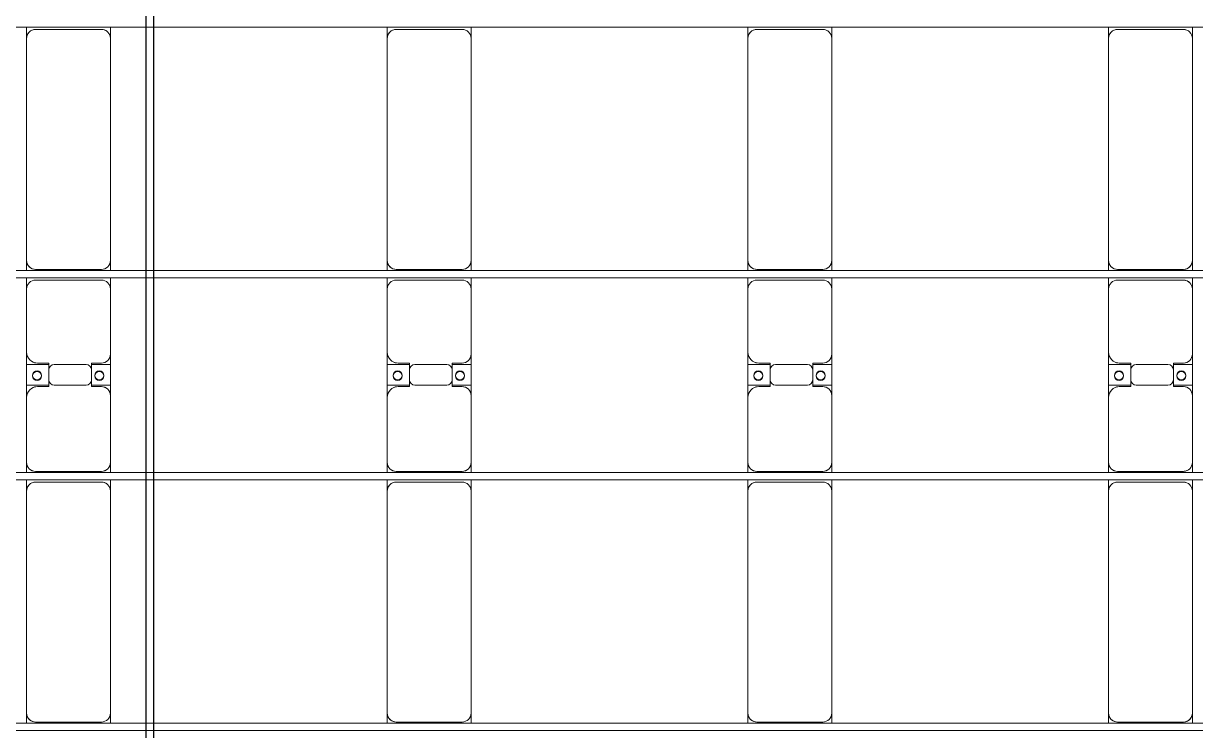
# Model space of a CAD drawing. Header units: millimetres. Extents: x -147246 to 112336, y -213734 to -86506.
# Drawn here: x -4365 to 2135, y -139786 to -135865 of the extents above; entities that cross this region are included whole.
import ezdxf

# ---------------------------------------------------------------- set-up
doc = ezdxf.new("R2010")
doc.units = ezdxf.units.MM
doc.layers.add('A-GENM', color=13, linetype='Continuous', lineweight=9)
doc.layers.add('S-BEAM', color=12, linetype='Continuous', lineweight=9)

# ---------------------------------------------------------------- blocks, each defined once
blk = doc.blocks.new('Dầm C52 - Dầm C52-18777-BỐ TRÍ KHUNG KẾT CẤU BÈ PIN 05')
at = {"layer": 'S-BEAM', "color": 1}
blk.add_line((-74474.3, 20), (74474.3, 20), dxfattribs=at)
blk = doc.blocks.new('Dầm C52 - Dầm C52-18778-BỐ TRÍ KHUNG KẾT CẤU BÈ PIN 05')
at = {"layer": 'S-BEAM', "color": 1}
for p, q in [((-74474.3, 20), (74474.3, 20)), ((74474.3, -20), (-74474.3, -20))]:
    blk.add_line(p, q, dxfattribs=at)
blk = doc.blocks.new('Dầm C52 - Dầm C52-18779-BỐ TRÍ KHUNG KẾT CẤU BÈ PIN 05')
at = {"layer": 'S-BEAM', "color": 1}
for p, q in [((-74474.3, 20), (74474.3, 20)), ((74474.3, -20), (-74474.3, -20))]:
    blk.add_line(p, q, dxfattribs=at)
blk = doc.blocks.new('Dai phao do pin - DẢI PHAO ĐỠ PIN-V47-BỐ TRÍ KHUNG KẾT CẤU BÈ PIN 05')
at = {"layer": 'A-GENM', "color": 7}
for p, q in [((62073.2, 241.6), (62129.7, 241.6)), ((63360.3, 241.6), (62129.7, 241.6)), ((63360.3, 241.6), (63423.2, 241.6)), ((63463.2, 241.6), (63519.7, 241.6)), ((63879.7, 241.6), (63519.7, 241.6)), ((63879.7, 241.6), (64062.2, 241.6)), ((63947.8, 241.6), (64130.3, 241.6)), ((63947.8, 118.2), (63947.8, 241.6)), ((64062.2, 241.6), (64062.2, 118.2)), ((64480.3, 241.6), (64130.3, 241.6)), ((64480.3, 241.6), (64543.2, 241.6)), ((64583.2, 241.6), (64639.7, 241.6)), ((65870.3, 241.6), (64639.7, 241.6)), ((65870.3, 241.6), (65933.2, 241.6)), ((62079.7, 191.6), (62079.7, -173.4)), ((63410.3, -173.4), (63410.3, 191.6)), ((63469.7, 191.6), (63469.7, -173.4)), ((63939.7, 118.2), (63939.7, 181.6)), ((64070.3, 181.6), (64070.3, 118.2)), ((64530.3, -173.4), (64530.3, 191.6)), ((64589.7, 191.6), (64589.7, -173.4)), ((65920.3, -173.4), (65920.3, 191.6)), ((64032.2, 118.2), (63939.7, 118.2)), ((63947.8, 88.2), (63947.8, -88.2)), ((64070.3, 118.2), (63977.8, 118.2)), ((64062.2, -88.2), (64062.2, 88.2)), ((63939.7, -173.4), (63939.7, -118.2)), ((63939.7, -118.2), (64032.2, -118.2)), ((63947.8, -223.4), (63947.8, -118.2)), ((63977.8, -118.2), (64070.3, -118.2)), ((64062.2, -118.2), (64062.2, -223.4)), ((64070.3, -118.2), (64070.3, -173.4)), ((62129.7, -223.4), (62073.2, -223.4)), ((62129.7, -223.4), (63360.3, -223.4)), ((63423.2, -223.4), (63360.3, -223.4)), ((63519.7, -223.4), (63463.2, -223.4)), ((63519.7, -223.4), (63889.7, -223.4)), ((64062.2, -223.4), (63889.7, -223.4)), ((64120.3, -223.4), (63947.8, -223.4)), ((64120.3, -223.4), (64480.3, -223.4)), ((64543.2, -223.4), (64480.3, -223.4)), ((64639.7, -223.4), (64583.2, -223.4)), ((64639.7, -223.4), (65870.3, -223.4)), ((65933.2, -223.4), (65870.3, -223.4))]:
    blk.add_line(p, q, dxfattribs=at)
for centre, radius, start, end in [((62129.7, 191.6), 50, 90, 180), ((62129.7, 191.6), 50, 105, 180), ((63360.3, 191.6), 50, 360, 90), ((63360.3, 191.6), 50, 15, 90), ((63519.7, 191.6), 50, 90, 180), ((63519.7, 191.6), 50, 135, 180), ((63879.7, 181.6), 60, 0, 90), ((63879.7, 181.6), 60, 0, 30), ((63998.6, 183.2), 25, 0, 180), ((64001.4, 183.2), 25, 0, 180), ((64130.3, 181.6), 60, 90, 180), ((64130.3, 181.6), 60, 150, 180), ((64480.3, 191.6), 50, 0, 90), ((64480.3, 191.6), 50, 0, 45), ((64639.7, 191.6), 50, 90, 180), ((64639.7, 191.6), 50, 105, 180), ((65870.3, 191.6), 50, 0, 90), ((65870.3, 191.6), 50, 15, 90), ((63998.6, 183.2), 25, 180, 0), ((64001.4, 183.2), 25, 180, 0), ((63977.8, 88.2), 30, 90, 180), ((64032.2, 88.2), 30, 0, 90), ((63977.8, -88.2), 30, 180, 270), ((64032.2, -88.2), 30, 270, 0), ((62129.7, -173.4), 50, 180, 270), ((62129.7, -173.4), 50, 180, 270), ((63360.3, -173.4), 50, 270, 360), ((63360.3, -173.4), 50, 285, 360), ((63519.7, -173.4), 50, 180, 270), ((63519.7, -173.4), 50, 180, 225), ((63889.7, -173.4), 50, 270, 0), ((63889.7, -173.4), 50, 322.49069, 0), ((63998.6, -161.8), 25, 0, 180), ((63998.6, -161.8), 25, 180, 360), ((64001.4, -161.8), 25, 0, 180), ((64001.4, -161.8), 25, 180, 360), ((64120.3, -173.4), 50, 180, 270), ((64120.3, -173.4), 50, 180, 225), ((64480.3, -173.4), 50, 270, 0), ((64480.3, -173.4), 50, 315, 0), ((64639.7, -173.4), 50, 180, 270), ((64639.7, -173.4), 50, 180, 270), ((65870.3, -173.4), 50, 270, 0), ((65870.3, -173.4), 50, 285, 0)]:
    blk.add_arc(centre, radius, start, end, dxfattribs=at)
blk = doc.blocks.new('Dai phao do pin - DẢI PHAO ĐỠ PIN-V48-BỐ TRÍ KHUNG KẾT CẤU BÈ PIN 05')
at = {"layer": 'A-GENM', "color": 7}
for p, q in [((62073.2, 241.6), (62129.7, 241.6)), ((63360.3, 241.6), (62129.7, 241.6)), ((63360.3, 241.6), (63423.2, 241.6)), ((63463.2, 241.6), (63519.7, 241.6)), ((63879.7, 241.6), (63519.7, 241.6)), ((63879.7, 241.6), (64062.2, 241.6)), ((63947.8, 241.6), (64130.3, 241.6)), ((63947.8, 118.2), (63947.8, 241.6)), ((64062.2, 241.6), (64062.2, 118.2)), ((64480.3, 241.6), (64130.3, 241.6)), ((64480.3, 241.6), (64543.2, 241.6)), ((64583.2, 241.6), (64639.7, 241.6)), ((65870.3, 241.6), (64639.7, 241.6)), ((65870.3, 241.6), (65933.2, 241.6)), ((62079.7, 191.6), (62079.7, -173.4)), ((63410.3, -173.4), (63410.3, 191.6)), ((63469.7, 191.6), (63469.7, -173.4)), ((63939.7, 118.2), (63939.7, 181.6)), ((64070.3, 181.6), (64070.3, 118.2)), ((64530.3, -173.4), (64530.3, 191.6)), ((64589.7, 191.6), (64589.7, -173.4)), ((65920.3, -173.4), (65920.3, 191.6)), ((64032.2, 118.2), (63939.7, 118.2)), ((63947.8, 88.2), (63947.8, -88.2)), ((64070.3, 118.2), (63977.8, 118.2)), ((64062.2, -88.2), (64062.2, 88.2)), ((63939.7, -173.4), (63939.7, -118.2)), ((63939.7, -118.2), (64032.2, -118.2)), ((63947.8, -223.4), (63947.8, -118.2)), ((63977.8, -118.2), (64070.3, -118.2)), ((64062.2, -118.2), (64062.2, -223.4)), ((64070.3, -118.2), (64070.3, -173.4)), ((62129.7, -223.4), (62073.2, -223.4)), ((62129.7, -223.4), (63360.3, -223.4)), ((63423.2, -223.4), (63360.3, -223.4)), ((63519.7, -223.4), (63463.2, -223.4)), ((63519.7, -223.4), (63889.7, -223.4)), ((64062.2, -223.4), (63889.7, -223.4)), ((64120.3, -223.4), (63947.8, -223.4)), ((64120.3, -223.4), (64480.3, -223.4)), ((64543.2, -223.4), (64480.3, -223.4)), ((64639.7, -223.4), (64583.2, -223.4)), ((64639.7, -223.4), (65870.3, -223.4)), ((65933.2, -223.4), (65870.3, -223.4))]:
    blk.add_line(p, q, dxfattribs=at)
for centre, radius, start, end in [((62129.7, 191.6), 50, 90, 180), ((62129.7, 191.6), 50, 105, 180), ((63360.3, 191.6), 50, 360, 90), ((63360.3, 191.6), 50, 15, 90), ((63519.7, 191.6), 50, 90, 180), ((63519.7, 191.6), 50, 135, 180), ((63879.7, 181.6), 60, 0, 90), ((63879.7, 181.6), 60, 0, 30), ((63998.6, 183.2), 25, 0, 180), ((64001.4, 183.2), 25, 0, 180), ((64130.3, 181.6), 60, 90, 180), ((64130.3, 181.6), 60, 150, 180), ((64480.3, 191.6), 50, 0, 90), ((64480.3, 191.6), 50, 0, 45), ((64639.7, 191.6), 50, 90, 180), ((64639.7, 191.6), 50, 105, 180), ((65870.3, 191.6), 50, 0, 90), ((65870.3, 191.6), 50, 15, 90), ((63998.6, 183.2), 25, 180, 0), ((64001.4, 183.2), 25, 180, 0), ((63977.8, 88.2), 30, 90, 180), ((64032.2, 88.2), 30, 0, 90), ((63977.8, -88.2), 30, 180, 270), ((64032.2, -88.2), 30, 270, 0), ((62129.7, -173.4), 50, 180, 270), ((62129.7, -173.4), 50, 180, 270), ((63360.3, -173.4), 50, 270, 360), ((63360.3, -173.4), 50, 285, 360), ((63519.7, -173.4), 50, 180, 270), ((63519.7, -173.4), 50, 180, 225), ((63889.7, -173.4), 50, 270, 0), ((63889.7, -173.4), 50, 322.50659, 0), ((63998.6, -161.8), 25, 0, 180), ((63998.6, -161.8), 25, 180, 360), ((64001.4, -161.8), 25, 0, 180), ((64001.4, -161.8), 25, 180, 360), ((64120.3, -173.4), 50, 180, 270), ((64120.3, -173.4), 50, 180, 225), ((64480.3, -173.4), 50, 270, 0), ((64480.3, -173.4), 50, 315, 0), ((64639.7, -173.4), 50, 180, 270), ((64639.7, -173.4), 50, 180, 270), ((65870.3, -173.4), 50, 270, 0), ((65870.3, -173.4), 50, 285, 0)]:
    blk.add_arc(centre, radius, start, end, dxfattribs=at)
blk = doc.blocks.new('Dai phao do pin - DẢI PHAO ĐỠ PIN-V49-BỐ TRÍ KHUNG KẾT CẤU BÈ PIN 05')
at = {"layer": 'A-GENM', "color": 7}
for p, q in [((62073.2, 241.6), (62129.7, 241.6)), ((63360.3, 241.6), (62129.7, 241.6)), ((63360.3, 241.6), (63423.2, 241.6)), ((63463.2, 241.6), (63519.7, 241.6)), ((63879.7, 241.6), (63519.7, 241.6)), ((63879.7, 241.6), (64062.2, 241.6)), ((63947.8, 241.6), (64130.3, 241.6)), ((63947.8, 118.2), (63947.8, 241.6)), ((64062.2, 241.6), (64062.2, 118.2)), ((64480.3, 241.6), (64130.3, 241.6)), ((64480.3, 241.6), (64543.2, 241.6)), ((64583.2, 241.6), (64639.7, 241.6)), ((65870.3, 241.6), (64639.7, 241.6)), ((65870.3, 241.6), (65933.2, 241.6)), ((62079.7, 191.6), (62079.7, -173.4)), ((63410.3, -173.4), (63410.3, 191.6)), ((63469.7, 191.6), (63469.7, -173.4)), ((63939.7, 118.2), (63939.7, 181.6)), ((64070.3, 181.6), (64070.3, 118.2)), ((64530.3, -173.4), (64530.3, 191.6)), ((64589.7, 191.6), (64589.7, -173.4)), ((65920.3, -173.4), (65920.3, 191.6)), ((64032.2, 118.2), (63939.7, 118.2)), ((63947.8, 88.2), (63947.8, -88.2)), ((64070.3, 118.2), (63977.8, 118.2)), ((64062.2, -88.2), (64062.2, 88.2)), ((63939.7, -173.4), (63939.7, -118.2)), ((63939.7, -118.2), (64032.2, -118.2)), ((63947.8, -223.4), (63947.8, -118.2)), ((63977.8, -118.2), (64070.3, -118.2)), ((64062.2, -118.2), (64062.2, -223.4)), ((64070.3, -118.2), (64070.3, -173.4)), ((62129.7, -223.4), (62073.2, -223.4)), ((62129.7, -223.4), (63360.3, -223.4)), ((63423.2, -223.4), (63360.3, -223.4)), ((63519.7, -223.4), (63463.2, -223.4)), ((63519.7, -223.4), (63889.7, -223.4)), ((64062.2, -223.4), (63889.7, -223.4)), ((64120.3, -223.4), (63947.8, -223.4)), ((64120.3, -223.4), (64480.3, -223.4)), ((64543.2, -223.4), (64480.3, -223.4)), ((64639.7, -223.4), (64583.2, -223.4)), ((64639.7, -223.4), (65870.3, -223.4)), ((65933.2, -223.4), (65870.3, -223.4))]:
    blk.add_line(p, q, dxfattribs=at)
for centre, radius, start, end in [((62129.7, 191.6), 50, 90, 180), ((62129.7, 191.6), 50, 105, 180), ((63360.3, 191.6), 50, 360, 90), ((63360.3, 191.6), 50, 15, 90), ((63519.7, 191.6), 50, 90, 180), ((63519.7, 191.6), 50, 135, 180), ((63879.7, 181.6), 60, 0, 90), ((63879.7, 181.6), 60, 0, 30), ((63998.6, 183.2), 25, 0, 180), ((64001.4, 183.2), 25, 0, 180), ((64130.3, 181.6), 60, 90, 180), ((64130.3, 181.6), 60, 150, 180), ((64480.3, 191.6), 50, 0, 90), ((64480.3, 191.6), 50, 0, 45), ((64639.7, 191.6), 50, 90, 180), ((64639.7, 191.6), 50, 105, 180), ((65870.3, 191.6), 50, 0, 90), ((65870.3, 191.6), 50, 15, 90), ((63998.6, 183.2), 25, 180, 0), ((64001.4, 183.2), 25, 180, 0), ((63977.8, 88.2), 30, 90, 180), ((64032.2, 88.2), 30, 0, 90), ((63977.8, -88.2), 30, 180, 270), ((64032.2, -88.2), 30, 270, 0), ((62129.7, -173.4), 50, 180, 270), ((62129.7, -173.4), 50, 180, 270), ((63360.3, -173.4), 50, 270, 360), ((63360.3, -173.4), 50, 285, 360), ((63519.7, -173.4), 50, 180, 270), ((63519.7, -173.4), 50, 180, 225), ((63889.7, -173.4), 50, 270, 0), ((63889.7, -173.4), 50, 322.5225, 0), ((63998.6, -161.8), 25, 0, 180), ((63998.6, -161.8), 25, 180, 360), ((64001.4, -161.8), 25, 0, 180), ((64001.4, -161.8), 25, 180, 360), ((64120.3, -173.4), 50, 180, 270), ((64120.3, -173.4), 50, 180, 225), ((64480.3, -173.4), 50, 270, 0), ((64480.3, -173.4), 50, 315, 0), ((64639.7, -173.4), 50, 180, 270), ((64639.7, -173.4), 50, 180, 270), ((65870.3, -173.4), 50, 270, 0), ((65870.3, -173.4), 50, 285, 0)]:
    blk.add_arc(centre, radius, start, end, dxfattribs=at)
blk = doc.blocks.new('Dai phao do pin - DẢI PHAO ĐỠ PIN-V50-BỐ TRÍ KHUNG KẾT CẤU BÈ PIN 05')
at = {"layer": 'A-GENM', "color": 7}
for p, q in [((62073.2, 241.6), (62129.7, 241.6)), ((63360.3, 241.6), (62129.7, 241.6)), ((63360.3, 241.6), (63423.2, 241.6)), ((63463.2, 241.6), (63519.7, 241.6)), ((63879.7, 241.6), (63519.7, 241.6)), ((63879.7, 241.6), (64062.2, 241.6)), ((63947.8, 241.6), (64130.3, 241.6)), ((63947.8, 118.2), (63947.8, 241.6)), ((64062.2, 241.6), (64062.2, 118.2)), ((64480.3, 241.6), (64130.3, 241.6)), ((64480.3, 241.6), (64543.2, 241.6)), ((64583.2, 241.6), (64639.7, 241.6)), ((65870.3, 241.6), (64639.7, 241.6)), ((65870.3, 241.6), (65933.2, 241.6)), ((62079.7, 191.6), (62079.7, -173.4)), ((63410.3, -173.4), (63410.3, 191.6)), ((63469.7, 191.6), (63469.7, -173.4)), ((63939.7, 118.2), (63939.7, 181.6)), ((64070.3, 181.6), (64070.3, 118.2)), ((64530.3, -173.4), (64530.3, 191.6)), ((64589.7, 191.6), (64589.7, -173.4)), ((65920.3, -173.4), (65920.3, 191.6)), ((64032.2, 118.2), (63939.7, 118.2)), ((63947.8, 88.2), (63947.8, -88.2)), ((64070.3, 118.2), (63977.8, 118.2)), ((64062.2, -88.2), (64062.2, 88.2)), ((63939.7, -173.4), (63939.7, -118.2)), ((63939.7, -118.2), (64032.2, -118.2)), ((63947.8, -223.4), (63947.8, -118.2)), ((63977.8, -118.2), (64070.3, -118.2)), ((64062.2, -118.2), (64062.2, -223.4)), ((64070.3, -118.2), (64070.3, -173.4)), ((62129.7, -223.4), (62073.2, -223.4)), ((62129.7, -223.4), (63360.3, -223.4)), ((63423.2, -223.4), (63360.3, -223.4)), ((63519.7, -223.4), (63463.2, -223.4)), ((63519.7, -223.4), (63889.7, -223.4)), ((64062.2, -223.4), (63889.7, -223.4)), ((64120.3, -223.4), (63947.8, -223.4)), ((64120.3, -223.4), (64480.3, -223.4)), ((64543.2, -223.4), (64480.3, -223.4)), ((64639.7, -223.4), (64583.2, -223.4)), ((64639.7, -223.4), (65870.3, -223.4)), ((65933.2, -223.4), (65870.3, -223.4))]:
    blk.add_line(p, q, dxfattribs=at)
for centre, radius, start, end in [((62129.7, 191.6), 50, 90, 180), ((62129.7, 191.6), 50, 105, 180), ((63360.3, 191.6), 50, 360, 90), ((63360.3, 191.6), 50, 15, 90), ((63519.7, 191.6), 50, 90, 180), ((63519.7, 191.6), 50, 135, 180), ((63879.7, 181.6), 60, 0, 90), ((63879.7, 181.6), 60, 0, 30), ((63998.6, 183.2), 25, 0, 180), ((64001.4, 183.2), 25, 0, 180), ((64130.3, 181.6), 60, 90, 180), ((64130.3, 181.6), 60, 150, 180), ((64480.3, 191.6), 50, 0, 90), ((64480.3, 191.6), 50, 0, 45), ((64639.7, 191.6), 50, 90, 180), ((64639.7, 191.6), 50, 105, 180), ((65870.3, 191.6), 50, 0, 90), ((65870.3, 191.6), 50, 15, 90), ((63998.6, 183.2), 25, 180, 0), ((64001.4, 183.2), 25, 180, 0), ((63977.8, 88.2), 30, 90, 180), ((64032.2, 88.2), 30, 0, 90), ((63977.8, -88.2), 30, 180, 270), ((64032.2, -88.2), 30, 270, 0), ((62129.7, -173.4), 50, 180, 270), ((62129.7, -173.4), 50, 184.8454, 270), ((63360.3, -173.4), 50, 270, 360), ((63360.3, -173.4), 50, 285, 355.16076), ((63519.7, -173.4), 50, 180, 270), ((63519.7, -173.4), 50, 184.83896, 225), ((63889.7, -173.4), 50, 270, 0), ((63889.7, -173.4), 50, 322.53841, 355.16321), ((63998.6, -161.8), 25, 0, 180), ((63998.6, -161.8), 25, 180, 360), ((64001.4, -161.8), 25, 0, 180), ((64001.4, -161.8), 25, 180, 360), ((64120.3, -173.4), 50, 180, 270), ((64120.3, -173.4), 50, 184.83618, 225), ((64480.3, -173.4), 50, 270, 0), ((64480.3, -173.4), 50, 315, 355.16594), ((64639.7, -173.4), 50, 180, 270), ((64639.7, -173.4), 50, 184.83378, 270), ((65870.3, -173.4), 50, 270, 0), ((65870.3, -173.4), 50, 285, 355.17238)]:
    blk.add_arc(centre, radius, start, end, dxfattribs=at)
blk = doc.blocks.new('Dầm C52 - Hộp 40x60-25905-BỐ TRÍ KHUNG KẾT CẤU BÈ PIN 05')
at = {"layer": 'S-BEAM', "color": 3, "lineweight": 25}
for p, q in [((-55977.2, 20), (55977.2, 20)), ((55977.2, -20), (-55977.2, -20))]:
    blk.add_line(p, q, dxfattribs=at)
blk = doc.blocks.new('HOBANMONG_BEPIN 5_rvt-1-BỐ TRÍ KHUNG KẾT CẤU BÈ PIN 05')
at = {"layer": 'A-GENM', "color": 3, "lineweight": 25, "rotation": 89.99977101252024}
for name, p in [('Dai phao do pin - DẢI PHAO ĐỠ PIN-V47-BỐ TRÍ KHUNG KẾT CẤU BÈ PIN 05', (-4105.9, -201818.3)), ('Dai phao do pin - DẢI PHAO ĐỠ PIN-V48-BỐ TRÍ KHUNG KẾT CẤU BÈ PIN 05', (-2105.9, -201818.3)), ('Dai phao do pin - DẢI PHAO ĐỠ PIN-V49-BỐ TRÍ KHUNG KẾT CẤU BÈ PIN 05', (-105.9, -201818.3)), ('Dai phao do pin - DẢI PHAO ĐỠ PIN-V50-BỐ TRÍ KHUNG KẾT CẤU BÈ PIN 05', (1894.1, -201818.3))]:
    blk.add_blockref(name, p, dxfattribs=at)
at = {"layer": 'S-BEAM', "color": 3, "lineweight": 25}
for name, p, rotation in [('Dầm C52 - Hộp 40x60-25905-BỐ TRÍ KHUNG KẾT CẤU BÈ PIN 05', (-3664.2, -148542.1), 269.9997710125197), ('Dầm C52 - Dầm C52-18777-BỐ TRÍ KHUNG KẾT CẤU BÈ PIN 05', (-66080, -135864.9), 179.9997710135151), ('Dầm C52 - Dầm C52-18778-BỐ TRÍ KHUNG KẾT CẤU BÈ PIN 05', (-66080, -137254.9), 179.9997710135151), ('Dầm C52 - Dầm C52-18778-BỐ TRÍ KHUNG KẾT CẤU BÈ PIN 05', (-66080, -138374.9), 179.9997710135151), ('Dầm C52 - Dầm C52-18779-BỐ TRÍ KHUNG KẾT CẤU BÈ PIN 05', (-66080, -139764.9), 179.9997710135151)]:
    blk.add_blockref(name, p, dxfattribs=dict(at, rotation=rotation))

msp = doc.modelspace()

# ---------------------------------------------------------------- block references
at = {"lineweight": 5}
msp.add_blockref('HOBANMONG_BEPIN 5_rvt-1-BỐ TRÍ KHUNG KẾT CẤU BÈ PIN 05', (0, 0), dxfattribs=at)

doc.saveas('drawing.dxf')
